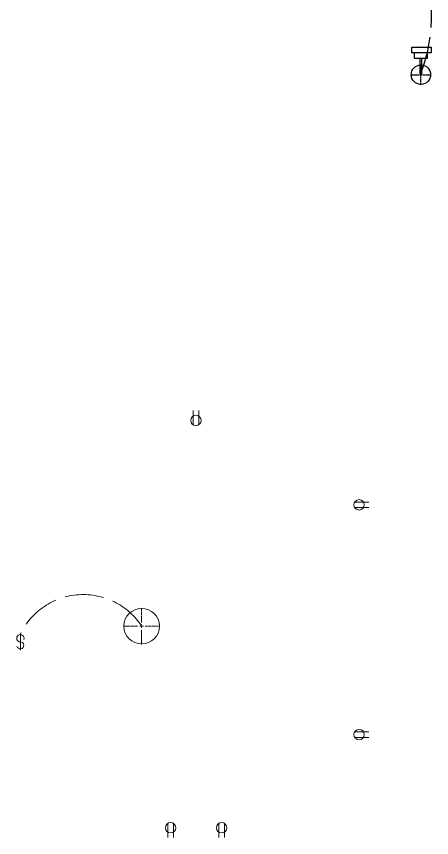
# Model space of a CAD drawing. Header units: inches. Extents: x 56 to 453, y -496 to -46.
# Drawn here: x 242.1 to 370.1, y -496.1 to -242.7 of the extents above; entities that cross this region are included whole.
import ezdxf

# ---------------------------------------------------------------- set-up
doc = ezdxf.new("R2010")
doc.units = ezdxf.units.IN
doc.header["$MEASUREMENT"] = 0
doc.linetypes.add('ACAD_ISO02W100', pattern=[15, 12, -3])
doc.linetypes.add('CENTER2', pattern=[1.125, 0.75, -0.125, 0.125, -0.125])
doc.layers.get('0').update_dxf_attribs({"color": 1, "lineweight": 9})
doc.layers.add('E101-Electrical-1st-floor', color=7, linetype='Continuous', lineweight=9)

# ---------------------------------------------------------------- blocks, each defined once
blk = doc.blocks.new('id-88-spst-switch')
at = {"layer": 'E101-Electrical-1st-floor'}
blk.add_line((5, 0), (0, 0), dxfattribs=at)
for points in [[(1.75, 1.06, 3.139408), (2.5, 0, 3.139408)], [(2.5, 0, -2.004555), (3.85, -1.06)]]:
    blk.add_lwpolyline(points, format="xyb", dxfattribs=at)
blk = doc.blocks.new('*U17')
at = {"layer": 'E101-Electrical-1st-floor', "color": 0, "linetype": 'CENTER2', "transparency": 16777216}
for p, q in [((0, 1.1), (0, 5.62)), ((-5.62, 0), (-1.1, 0)), ((1.1, 0), (5.62, 0)), ((0, -5.62), (0, -1.1))]:
    blk.add_line(p, q, dxfattribs=at)
at = {"layer": 'E101-Electrical-1st-floor', "color": 0, "linetype": 'Continuous', "transparency": 16777216}
for p, q in [((-0.55, 0), (0.55, 0)), ((0, -0.55), (0, 0.55))]:
    blk.add_line(p, q, dxfattribs=at)
blk = doc.blocks.new('duplex-may9')
at = {"layer": 'E101-Electrical-1st-floor'}
for p, q in [((-3.03, 0.87), (1.35, 0.87)), ((-3.03, -0.86), (1.36, -0.86))]:
    blk.add_line(p, q, dxfattribs=at)
blk.add_circle((0, 0), 1.61, dxfattribs=at)
blk = doc.blocks.new('duplex')
at = {"layer": 'E101-Electrical-1st-floor'}
for p, q in [((76.88, -194.09), (81.26, -194.09)), ((76.88, -195.83), (81.27, -195.83))]:
    blk.add_line(p, q, dxfattribs=at)
blk.add_circle((79.91, -194.97), 1.61, dxfattribs=at)
blk = doc.blocks.new('*U23')
at = {"color": 0, "linetype": 'CENTER2', "lineweight": 30, "transparency": 16777216}
for p, q in [((0, 0.6), (0, 3.12)), ((-3.12, 0), (-0.6, 0)), ((0.6, 0), (3.12, 0)), ((0, -3.12), (0, -0.6))]:
    blk.add_line(p, q, dxfattribs=at)
at = {"color": 0, "linetype": 'Continuous', "lineweight": 30, "transparency": 16777216}
for p, q in [((-0.3, 0), (0.3, 0)), ((0, -0.3), (0, 0.3))]:
    blk.add_line(p, q, dxfattribs=at)
blk = doc.blocks.new('front-porch-light')
at = {"lineweight": 30}
blk.add_circle((549.03, -240.89), 3, dxfattribs=at)
at = {"linetype": 'CENTER2', "lineweight": 30}
blk.add_blockref('*U23', (549.03, -240.89), dxfattribs=at)

msp = doc.modelspace()

# ---------------------------------------------------------------- linework, layer by layer
at = {"layer": 'E101-Electrical-1st-floor', "lineweight": 30}
for p, q in [((366.57, -260.69), (366.57, -255.61)), ((367.07, -260.69), (367.07, -255.61))]:
    msp.add_line(p, q, dxfattribs=at)
for points in [[(363.99, -253.99), (363.99, -252.24), (369.99, -252.24), (369.99, -253.99)], [(364.76, -253.99), (364.76, -255.61), (368.88, -255.61), (368.88, -253.99)]]:
    msp.add_lwpolyline(points, close=True, dxfattribs=at)
at = {"layer": 'E101-Electrical-1st-floor'}
msp.add_circle((280.69, -430.86), 5.5, dxfattribs=at)
at = {"layer": 'E101-Electrical-1st-floor', "linetype": 'ACAD_ISO02W100', "lineweight": 30}
msp.add_arc((323, -242.76), 47.11, 337.6358, 51.1416, dxfattribs=at)
at = {"layer": 'E101-Electrical-1st-floor', "linetype": 'ACAD_ISO02W100'}
msp.add_arc((262.67, -442.7), 21.57, 33.3144, 153.9522, dxfattribs=at)

# ---------------------------------------------------------------- block references
at = {"layer": 'E101-Electrical-1st-floor', "lineweight": 30}
msp.add_blockref('front-porch-light', (-182.21, -19.8), dxfattribs=at)
at = {"layer": 'E101-Electrical-1st-floor'}
for name, p, rotation in [('duplex-may9', (297.43, -367.39), 270), ('duplex-may9', (347.74, -393.42), 180), ('id-88-spst-switch', (243.28, -433.23), 270), ('duplex', (427.66, -659.31), 179.9999999999992), ('duplex', (94.65, -572.98), 89.99999999999928), ('duplex', (110.39, -572.99), 90.00000000000001)]:
    msp.add_blockref(name, p, dxfattribs=dict(at, rotation=rotation))
at = {"layer": 'E101-Electrical-1st-floor', "linetype": 'CENTER2'}
msp.add_blockref('*U17', (280.69, -430.86), dxfattribs=at)

doc.saveas('drawing.dxf')
